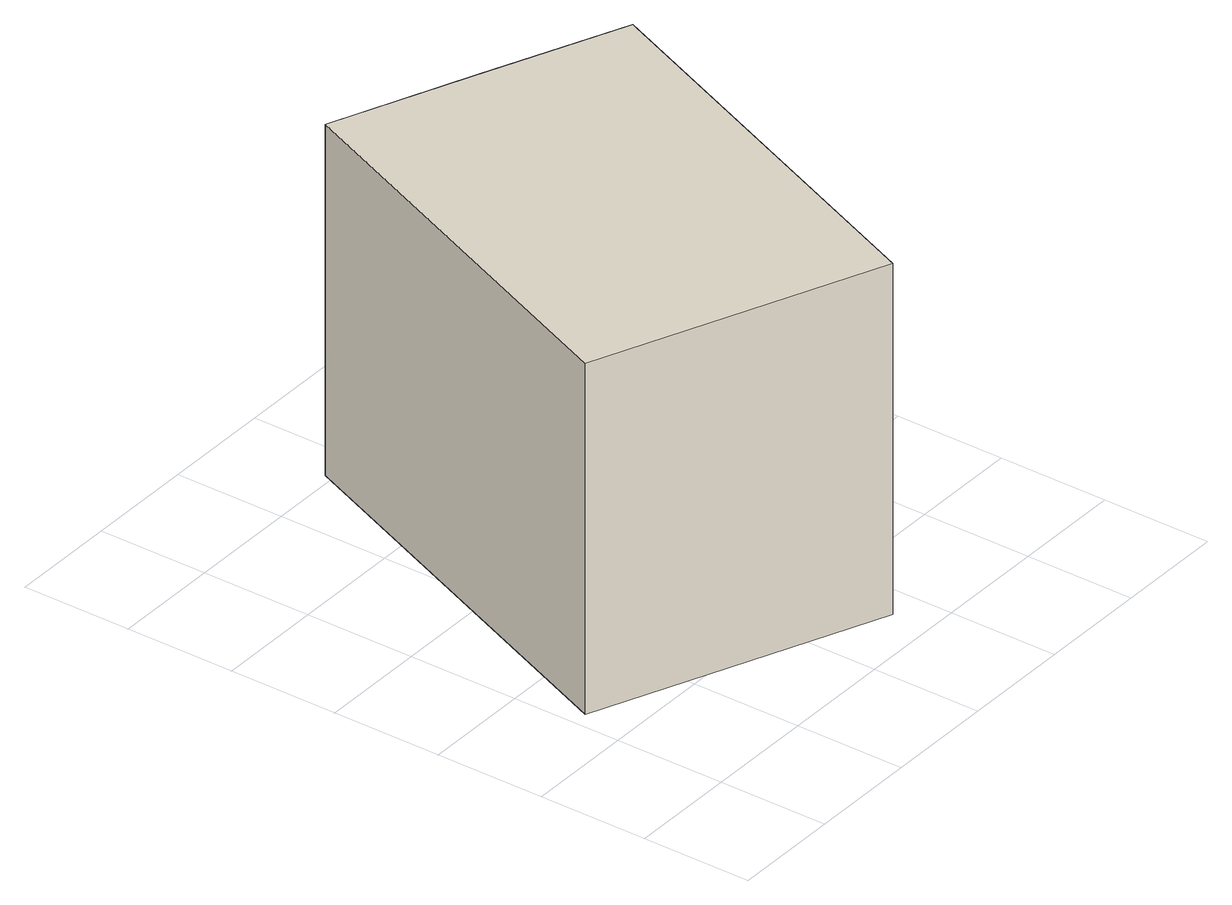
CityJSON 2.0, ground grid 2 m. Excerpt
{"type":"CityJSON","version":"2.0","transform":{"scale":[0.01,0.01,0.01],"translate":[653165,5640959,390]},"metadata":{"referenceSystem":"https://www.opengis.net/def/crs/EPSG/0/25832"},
"CityObjects":{
"building1":{"type":"Building","attributes":{"Gemeindeschluessel":"16071059","BezugspunktDach":"1000","function":"31001_9998","measuredHeight":6.52},"address":[{"country":"Deutschland","locality":"Nauendorf"}],"geometry":[{"type":"Solid","lod":"1","boundaries":[[[[0,1,2,3,4]],[[5,6,7,8,9]],[[5,9,4,3]],[[6,5,3,2]],[[7,6,2,1]],[[8,7,1,0]],[[9,8,0,4]]]]}]}
},
"vertices":[
[543,70,683],[848,800,683],[592,908,683],[335,1015,683],[30,285,683],[335,1015,31],[592,908,31],[848,800,31],[543,70,31],[30,285,31]
]}
